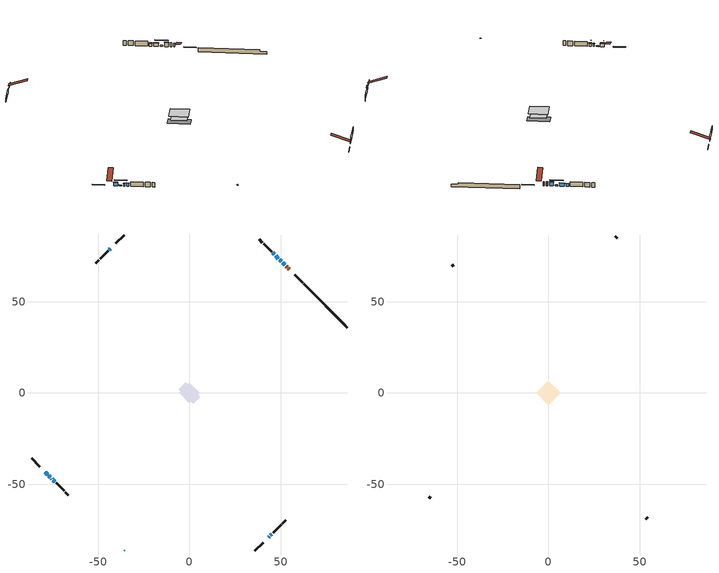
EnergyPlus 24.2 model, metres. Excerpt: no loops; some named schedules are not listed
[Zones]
conditioned space
 floor outside (Floor1 construction): -3.8,0 0,3.8 3.8,0 0,-3.8 z0.84
 floor adiabatic (AdiabaticFloorConstruction): -5.61,0 0,5.61 5.61,0 0,-5.61 z0.84
 floor foundation (Slab1 construction): -5.97,2.05 -2.05,5.97 5.97,-2.05 2.05,-5.97 z-1.39
 wall outside (RimJoist1 construction): 35.88,-86.62 40.36,-82.14 / -86.62,-35.88 -82.14,-40.36 / -35.88,86.62 -40.36,82.14 / 62.08,60.42 57.6,64.89 z0.84:1.14
 wall outside (AdiabaticWallConstruction 1): 54.55,67.94 54.17,68.33 / 53.52,68.98 52.91,69.59 z0.84:2.87
 wall outside (AdiabaticWallConstruction): 52.25,70.24 51.03,71.47 z0.84:2.87; -79.09,-43.41 -77.75,-44.75 z0.84:2.54; 50.38,72.12 49.42,73.08 z0.84:1.4; -77.09,-45.41 -76.3,-46.2 z0.84:1.35; 48.77,73.73 47.15,75.35 / 44.39,-78.11 45.2,-77.3 z0.84:2.36; 46.49,76.01 45.68,76.82 z0.84:2.16; -43.4,79.09 -43.95,78.55 z0.84:1.58; 43.41,-79.09 43.73,-78.77 z0.84:2.37; -75.64,-46.86 -75.26,-47.23 z0.84:2.04; -74.61,-47.89 -73.82,-48.68 z0.84:2.34
 wall outside (Wall1 construction): 45.85,-76.65 50.21,-72.29 / -73.16,-49.34 -68.8,-53.7 / -44.6,77.9 -48.96,73.54 / 45.03,77.47 40.67,81.83 z0.84:3.28
 wall outside (Wall2 construction): 50.87,-71.63 52.66,-69.84 / -68.15,-54.35 -66.35,-56.15 / -49.62,72.88 -51.41,71.09 / 40.01,82.49 38.22,84.28 z0.84:3.28
 wall foundation (FoundationWall1 construction): 62.74,59.76,-1.39 62.74,59.76,0.84 84.23,38.27,0.84 84.23,38.27,-0.07 86.62,35.88,-0.07 86.62,35.88,-1.39
 window (WindowConstruction): 52.25,70.24 51.03,71.47 z0.84:2.87
 window (WindowConstruction 7): -79.09,-43.41 -77.75,-44.75 z0.84:2.54
 window (WindowConstruction 9): 50.37,72.12 49.42,73.08 z0.84:1.4
 window (WindowConstruction 10): -77.09,-45.41 -76.3,-46.2 z0.84:1.35
 window (WindowConstruction 1): 48.76,73.73 47.15,75.35 z0.84:2.36
 window (WindowConstruction 2): 46.49,76.01 45.68,76.82 z0.84:2.16
 window (WindowConstruction 3): -43.41,79.09 -43.94,78.55 z0.84:1.58
 window (WindowConstruction 4): 43.41,-79.09 43.73,-78.77 z0.84:2.36
 window (WindowConstruction 5): 44.39,-78.11 45.19,-77.3 z0.84:2.36
 window (WindowConstruction 8): -75.64,-46.86 -75.26,-47.23 z0.84:2.03
 window (WindowConstruction 6): -74.61,-47.89 -73.82,-48.68 z0.84:2.34
 door (Door): 54.55,67.94 54.17,68.33 z0.84:2.87
 door (Door 1): 53.51,68.98 52.91,69.59 z0.84:2.87
 ceiling adiabatic (AdiabaticFloorConstruction): 0,-5.61 5.61,0 0,5.61 -5.61,0 z0.84
 roof outside (AdiabaticRoofConstruction): -35.38,-86.62,3.28 -35.38,-86.14,3.44 -35.88,-86.14,3.44 -35.88,-86.62,3.28
 skylight (SkylightConstruction): -35.38,-86.62,3.28 -35.38,-86.15,3.44 -35.88,-86.15,3.44 -35.88,-86.62,3.28
attic - vented
 floor to conditioned space (Floor2 construction Reversed): -6.76,0 0,6.76 6.76,0 0,-6.76 z3.28
 wall outside (Wall3 construction): 53.32,-69.18 54.34,-68.16 / -65.69,-56.8 -64.67,-57.83 / -52.07,70.43 -53.09,69.41 / 37.56,84.94 36.54,85.96 z0.84:3.28
 roof outside (Roof1 construction): 42.75,-79.75,3.28 36.16,-73.16,6.38 34.42,-74.9,6.38 41.01,-81.49,3.28; -79.75,-42.75,3.28 -73.16,-36.16,6.38 -74.9,-34.42,6.38 -81.49,-41.01,3.28; -42.75,79.75,3.28 -36.16,73.16,6.38 -34.42,74.9,6.38 -41.01,81.49,3.28; 55.21,67.29,3.28 48.62,60.7,6.38 50.36,58.96,6.38 56.95,65.55,3.28
shading: 50.89,71.61 52.4,70.1 52.69,70.39 51.18,71.9 z3.07; -77.6,-44.89 -79.23,-43.26 -79.53,-43.55 -77.9,-45.18 z2.74; 47.56,74.94 52.24,70.26 52.53,70.55 47.85,75.23 z4.04; -74.43,-48.07 -78.96,-43.54 -79.25,-43.83 -74.72,-48.36 z3.99; 47.01,75.49 48.91,73.59 49.2,73.88 47.3,75.78 z2.57; 45.54,76.96 46.63,75.86 46.92,76.16 45.83,77.25 z2.36; -44.09,78.41 -43.26,79.23 -43.55,79.53 -44.38,78.7 z1.78; 43.87,-78.63 43.26,-79.23 43.55,-79.53 44.16,-78.92 z2.57; 45.34,-77.16 44.24,-78.25 44.53,-78.55 45.63,-77.45 z2.57; -75.12,-47.38 -75.78,-46.71 -76.08,-47 -75.41,-47.67 z2.24; -73.67,-48.82 -74.75,-47.75 -75.04,-48.04 -73.97,-49.11 z2.54
[Building]
Building 1: Terrain=Suburbs
[Site:Location]
Montreal Intl AP_QC: Latitude {deg}=45.47; Longitude {deg}=-73.74; Time Zone {hr}=-5; Elevation {m}=36; Keep Site Location Information=Yes
[Site:GroundTemperature:Shallow]
2.07863, -0.316383, -0.508184, 0.628371, 5.19101, 9.73239, 13.6695, 16.1636, 16.3755, 14.347, 10.5102, 6.10817
[Site:WaterMainsTemperature]
Calculation Method=Schedule; Temperature Schedule=mains temperature schedule
[Material] Roughness=Rough; Thermal Absorptance=0.9
Name | Thickness {m} | Conductivity {W/m-K} | Density {kg/m3} | Specific Heat {J/kg-K} | Solar Absorptance | Visible Absorptance
asphalt or fiberglass shingles | 0.00635 | 0.162714 | 1121.4 | 1465.45 | 0.4 | 0.4
asphalt or fiberglass shingles 1 | 0.00635 | 0.162714 | 1121.4 | 1465.45 | 0.7 | 0.7
ceiling loosefill ins | 0.338667 | 0.0480833 | 16.02 | 1046.75 | 0.7 | 0.7
ceiling stud and cavity | 0.1397 | 0.168802 | 65.682 | 1177.47 | 0.7 | 0.7
concrete 4.0 in. | 0.1016 | 1.803125 | 2242.8 | 837.4 | 0.7 | 0.7
concrete 8.0 in. | 0.2032 | 1.803125 | 2242.8 | 837.4 | 0.7 | 0.7
door material | 0.04445 | 0.0451087 | 512.64 | 1214.23 | 0.7 | 0.7
door material 1 | 0.04445 | 0.188738 | 512.64 | 1214.23 | 0.7 | 0.7
exterior vertical ins | 0.0442254 | 0.029427 | 32.04 | 1214.23 | 0.7 | 0.7
floor covering | 0.0127 | 0.0433444 | 54.468 | 1339.84 | 0.6 | 0.6
floor rigid ins; wall rigid ins | 0.051816 | 0.029427 | 32.04 | 1214.23 | 0.7 | 0.7
floor rigid ins 1; roof rigid ins; wall rigid ins 1 | 0.512978 | 0.029427 | 32.04 | 1214.23 | 0.7 | 0.7
floor stud and cavity | 0.1397 | 0.0894249 | 92.3553 | 1139.71 | 0.7 | 0.7
floor stud and cavity 1 | 0.1397 | 1.75129 | 37.0049 | 1207.88 | 0.7 | 0.7
furniture material conditioned space 1 | 0.1524 | 0.115458 | 640.8 | 1214.23 | 0.6 | 0.6
gypsum board | 0.0127 | 0.160291 | 801 | 837.4 | 0.6 | 0.6
gypsum board 1 | 0.0127 | 0.160291 | 801 | 837.4 | 0.7 | 0.7
osb sheathing 0.5 in. | 0.0127 | 0.115458 | 512.64 | 1214.23 | 0.7 | 0.7
osb sheathing 0.75 in. | 0.01905 | 0.115458 | 512.64 | 1214.23 | 0.7 | 0.7
osb sheathing 2.0 in. | 0.0508 | 0.115458 | 512.64 | 1214.23 | 0.7 | 0.7
rim joist rigid ins | 0.103632 | 0.029427 | 32.04 | 1214.23 | 0.7 | 0.7
rim joist stud and cavity | 0.0508 | 0.0629116 | 125.044 | 1163.47 | 0.6 | 0.6
roof stud and cavity | 0.18415 | 1.78685 | 37.0049 | 1207.88 | 0.6 | 0.6
wall stud and cavity | 0.1397 | 0.227988 | 139.0536 | 1170.24 | 0.7 | 0.7
wall stud and cavity 1 | 0.1397 | 0.276447 | 139.0536 | 1170.24 | 0.7 | 0.7
wall stud and cavity 2 | 0.0889 | 6.1454 | 50.32683 | 1063.81 | 0.6 | 0.6
wall stud and cavity 3 | 0.0889 | 0.380278 | 52.3479 | 1209.89 | 0.7 | 0.7
wall stud and cavity 4 | 0.0889 | 0.391764 | 83.0341 | 1211.67 | 0.7 | 0.7
wood siding | 0.0254 | 0.102417 | 544.68 | 1172.36 | 0.4 | 0.4
wood siding 1 | 0.00254 | 0.102417 | 544.68 | 1172.36 | 0.4 | 0.4
wood siding 2; wood siding 3; wood siding 4 | 0.0254 | 0.102417 | 544.68 | 1172.36 | 0.7 | 0.7
[WindowMaterial:SimpleGlazingSystem]
Name | U-Factor {W/m2-K} | Solar Heat Gain Coefficient
SkylightMaterial | 3.81371 | 0.6538
WindowMaterial | 2.19795 | 0.39
WindowMaterial 1 | 2.11335 | 0.41
WindowMaterial 2 | 2.1355 | 0.4
WindowMaterial 3 | 2.35012 | 0.34
WindowMaterial 4 | 2.42394 | 0.33
WindowMaterial 5 | 2.12017 | 0.4
WindowMaterial 6 | 2.26666 | 0.37
WindowMaterial 7 | 2.21101 | 0.4
WindowMaterial 8 | 2.34331 | 0.35
WindowMaterial 9 | 2.40577 | 0.33
[Construction]
AdiabaticFloorConstruction: floor stud and cavity 1, floor rigid ins 1, osb sheathing 0.75 in., floor covering
AdiabaticRoofConstruction: asphalt or fiberglass shingles 1, roof rigid ins, osb sheathing 0.75 in., roof stud and cavity
AdiabaticWallConstruction: wood siding 3, wall rigid ins 1, wall stud and cavity 3, gypsum board
AdiabaticWallConstruction 1: wood siding 4, wall rigid ins 1, wall stud and cavity 3, gypsum board
Door: door material
Door 1: door material 1
Floor1 construction: floor stud and cavity, floor rigid ins, osb sheathing 0.75 in., floor covering
Floor2 construction Reversed: gypsum board, ceiling stud and cavity, ceiling loosefill ins
FoundationWall1 construction: concrete 8.0 in., gypsum board 1
furniture construction conditioned space 1: furniture material conditioned space 1
PartitionWallConstruction: gypsum board, wall stud and cavity 4, gypsum board
RimJoist1 construction: wood siding 2, rim joist rigid ins, osb sheathing 2.0 in., rim joist stud and cavity
Roof1 construction: asphalt or fiberglass shingles
SkylightConstruction: SkylightMaterial
Slab1 construction: concrete 4.0 in.
Wall1 construction: wood siding, wall rigid ins, osb sheathing 0.5 in., wall stud and cavity, gypsum board
Wall2 construction: wood siding, wall rigid ins, osb sheathing 0.5 in., wall stud and cavity 1, gypsum board
Wall3 construction: wood siding 1, wall stud and cavity 2
WindowConstruction: WindowMaterial
WindowConstruction 1; WindowConstruction 5: WindowMaterial 1
WindowConstruction 10: WindowMaterial 9
WindowConstruction 2: WindowMaterial 2
WindowConstruction 3: WindowMaterial 3
WindowConstruction 4: WindowMaterial 4
WindowConstruction 6: WindowMaterial 5
WindowConstruction 7: WindowMaterial 6
WindowConstruction 8: WindowMaterial 7
WindowConstruction 9: WindowMaterial 8
[Zone] Multiplier=1; Part of Total Floor Area=Yes
Name | Volume {m3}
attic - vented | 46.3189
conditioned space | 376.6
[Space]
Name | Zone | Volume {m3}
attic - vented 1 | attic - vented | 46.3189
conditioned space 1 | conditioned space | 376.6
[ZoneInfiltration:EffectiveLeakageArea]
infil attic - vented 1: Zone or Space=attic - vented 1; Schedule=Always On Discrete; Effective Air Leakage Area {cm2}=3660; Stack Coefficient=0.000385537; Wind Coefficient=1.32664e-05
[ZoneMixing]
whole house fan mix: Zone or Space=attic - vented; Schedule=Always On Continuous; Design Flow Rate Calculation Method=Flow/Zone; Design Flow Rate {m3/s}=0; Source Zone or Space=conditioned space
[SurfaceProperty:ExposedFoundationPerimeter]
Slab1: Exposed Perimeter Calculation Method=TotalExposedPerimeter; Total Exposed Perimeter {m}=33.773
[InternalMass] Zone or ZoneList=conditioned space; Space or SpaceList=conditioned space 1
Name | Construction | Surface Area {m2}
furniture mass conditioned space 1 | furniture construction conditioned space 1 | 61.8801
partition wall mass | PartitionWallConstruction | 154.7
[Lights]
interior lighting: Zone or ZoneList or Space or SpaceList=conditioned space 1; Schedule=interior lighting schedule; Design Level Calculation Method=LightingLevel; Lighting Level {W}=343.2; Return Air Fraction=0; Fraction Radiant=0.6; Fraction Visible=0.2; Fraction Replaceable=1
[People]
occupants: Zone or ZoneList or Space or SpaceList=conditioned space 1; Number of People Schedule=occupants schedule; Number of People Calculation Method=People; Number of People=3; Fraction Radiant=0.314171; Sensible Heat Fraction=0.56303; Activity Level Schedule=occupants activity schedule; Carbon Dioxide Generation Rate {m3/s-W}=0; Enable ASHRAE 55 Comfort Warnings=No; Mean Radiant Temperature Calculation Type=EnclosureAveraged
[ElectricEquipment] Zone or ZoneList or Space or SpaceList=conditioned space 1; Design Level Calculation Method=EquipmentLevel
Name | Schedule | Design Level {W} | Fraction Latent | Fraction Radiant | Fraction Lost
clothes dryer | clothes dryer schedule | 140.772 | 0.015 | 0.081 | 0.85
clothes washer | clothes washer schedule | 32.1985 | 0.03 | 0.162 | 0.7
cooking range | cooking range schedule | 215.147 | 0.08 | 0.432 | 0.2
dishwasher | dishwasher schedule | 66.8632 | 0.3 | 0.18 | 0.4
fridge | fridge schedule | 72.9452 | 0 | 0.6 | 0
mech vent bath fan 0 | mech vent bath fan 0 schedule | 50.2 | 0 | 0 | 1
mech vent house fan | mech vent house fan schedule | 6.33333 | 0 | 0 | 1
mech vent house fan cfis | mech vent house fan cfis schedule | 0 | 0 | 0 | 0
mech vent range fan 0 | mech vent range fan 0 schedule | 57 | 0 | 0 | 1
misc plug loads | misc plug loads schedule | 494.7 | 0.045 | 0.513 | 0.1
whole house fan | Always On Discrete | 0 | 0 | 0 | 1
[OtherEquipment] Zone or ZoneList or Space or SpaceList=conditioned space 1; Design Level Calculation Method=EquipmentLevel
Name | Fuel Type | Schedule | Design Level {W} | Fraction Latent | Fraction Radiant | Fraction Lost
clothes dryer 1 | Electricity | clothes dryer schedule | 0 | 0.015 | 0.081 | 0.85
cooking range 1 | Electricity | cooking range schedule | 0 | 0.08 | 0.432 | 0.2
general water use latent | None | general water use schedule | 62.594 | 1 | 0 | 0
general water use sensible | None | general water use schedule | -61.6891 | 0 | 0.6 | 0
mech vent house fan latent load | None | Always On Discrete | 0 | 1 | 0 | 0
mech vent house fan sensible load | None | Always On Discrete | 0 | 0 | 0 | 0
water heater energy adjustment1 | Electricity | Always On Discrete | 0.01 | 0 | 0 | 1
[ZoneInfiltration:DesignFlowRate] Zone or ZoneList or Space or SpaceList=conditioned space 1; Schedule=Always On Discrete; Design Flow Rate Calculation Method=Flow/Zone; Design Flow Rate {m3/s}=0
infil flow; natural vent flow; whole house fan flow
[Foundation:Kiva]
Foundation Kiva 1: Initial Indoor Air Temperature {C}=18; Wall Height Above Grade {m}=0.839998; Wall Depth Below Slab {m}=0.2032; Custom Block Material Name 1=exterior vertical ins; Custom Block Depth 1 {m}=2.23001; Custom Block X Position 1 {m}=0.2159; Custom Block Z Position 1 {m}=0
[Foundation:Kiva:Settings]
Soil Conductivity {W/m-K}=0.849921; Soil Density {kg/m3}=1842.3; Soil Specific Heat {J/kg-K}=418.7; Ground Solar Absorptivity=0.9; Ground Thermal Absorptivity=0.9; Ground Surface Roughness {m}=0.03; Far-Field Width {m}=40; Deep-Ground Boundary Condition=ZeroFlux; Deep-Ground Depth {m}=40; Minimum Cell Dimension {m}=0.2; Maximum Cell Growth Coefficient=3; Simulation Timestep=Timestep
[Exterior:Lights]
exterior lighting: Schedule=exterior lighting schedule; Design Level {W}=75.6
[Schedule:Constant]
Name | Hourly Value
Always On Continuous; mech vent house fan schedule; mech vent house fan cfis schedule; Always On Discrete | 1
occupants activity schedule | 117.228
fridge schedule | 0
[Schedule:Week:Daily]
interior lighting schedule Week Rule - Jan1-Jan27: interior lighting schedule day, interior lighting schedule day, interior lighting schedule day, interior lighting schedule day, interior lighting schedule day, interior lighting schedule day, interior lighting schedule day, interior lighting schedule default day, interior lighting schedule default day, interior lighting schedule default day, interior lighting schedule default day, interior lighting schedule default day
interior lighting schedule Week Rule - Jan28-Feb3: interior lighting schedule day, interior lighting schedule day, interior lighting schedule day, interior lighting schedule day, interior lighting schedule day 1, interior lighting schedule day 1, interior lighting schedule day 1, interior lighting schedule default day, interior lighting schedule default day, interior lighting schedule default day, interior lighting schedule default day, interior lighting schedule default day
interior lighting schedule Week Rule - Feb4-Feb24: interior lighting schedule day 1, interior lighting schedule day 1, interior lighting schedule day 1, interior lighting schedule day 1, interior lighting schedule day 1, interior lighting schedule day 1, interior lighting schedule day 1, interior lighting schedule default day, interior lighting schedule default day, interior lighting schedule default day, interior lighting schedule default day, interior lighting schedule default day
interior lighting schedule Week Rule - Feb25-Mar3: interior lighting schedule day 1, interior lighting schedule day 1, interior lighting schedule day 1, interior lighting schedule day 1, interior lighting schedule day 2, interior lighting schedule day 2, interior lighting schedule day 2, interior lighting schedule default day, interior lighting schedule default day, interior lighting schedule default day, interior lighting schedule default day, interior lighting schedule default day
interior lighting schedule Week Rule - Mar4-Mar31: interior lighting schedule day 2, interior lighting schedule day 2, interior lighting schedule day 2, interior lighting schedule day 2, interior lighting schedule day 2, interior lighting schedule day 2, interior lighting schedule day 2, interior lighting schedule default day, interior lighting schedule default day, interior lighting schedule default day, interior lighting schedule default day, interior lighting schedule default day
interior lighting schedule Week Rule - Apr1-Apr28: interior lighting schedule day 3, interior lighting schedule day 3, interior lighting schedule day 3, interior lighting schedule day 3, interior lighting schedule day 3, interior lighting schedule day 3, interior lighting schedule day 3, interior lighting schedule default day, interior lighting schedule default day, interior lighting schedule default day, interior lighting schedule default day, interior lighting schedule default day
interior lighting schedule Week Rule - Apr29-May5: interior lighting schedule day 3, interior lighting schedule day 3, interior lighting schedule day 4, interior lighting schedule day 4, interior lighting schedule day 4, interior lighting schedule day 4, interior lighting schedule day 4, interior lighting schedule default day, interior lighting schedule default day, interior lighting schedule default day, interior lighting schedule default day, interior lighting schedule default day
interior lighting schedule Week Rule - May6-May26: interior lighting schedule day 4, interior lighting schedule day 4, interior lighting schedule day 4, interior lighting schedule day 4, interior lighting schedule day 4, interior lighting schedule day 4, interior lighting schedule day 4, interior lighting schedule default day, interior lighting schedule default day, interior lighting schedule default day, interior lighting schedule default day, interior lighting schedule default day
interior lighting schedule Week Rule - May27-Jun2: interior lighting schedule day 4, interior lighting schedule day 4, interior lighting schedule day 4, interior lighting schedule day 4, interior lighting schedule day 4, interior lighting schedule day 5, interior lighting schedule day 5, interior lighting schedule default day, interior lighting schedule default day, interior lighting schedule default day, interior lighting schedule default day, interior lighting schedule default day
interior lighting schedule Week Rule - Jun3-Jun30: interior lighting schedule day 5, interior lighting schedule day 5, interior lighting schedule day 5, interior lighting schedule day 5, interior lighting schedule day 5, interior lighting schedule day 5, interior lighting schedule day 5, interior lighting schedule default day, interior lighting schedule default day, interior lighting schedule default day, interior lighting schedule default day, interior lighting schedule default day
interior lighting schedule Week Rule - Jul1-Jul28: interior lighting schedule day 6, interior lighting schedule day 6, interior lighting schedule day 6, interior lighting schedule day 6, interior lighting schedule day 6, interior lighting schedule day 6, interior lighting schedule day 6, interior lighting schedule default day, interior lighting schedule default day, interior lighting schedule default day, interior lighting schedule default day, interior lighting schedule default day
interior lighting schedule Week Rule - Jul29-Aug4: interior lighting schedule day 6, interior lighting schedule day 6, interior lighting schedule day 6, interior lighting schedule day 7, interior lighting schedule day 7, interior lighting schedule day 7, interior lighting schedule day 7, interior lighting schedule default day, interior lighting schedule default day, interior lighting schedule default day, interior lighting schedule default day, interior lighting schedule default day
interior lighting schedule Week Rule - Aug5-Aug25: interior lighting schedule day 7, interior lighting schedule day 7, interior lighting schedule day 7, interior lighting schedule day 7, interior lighting schedule day 7, interior lighting schedule day 7, interior lighting schedule day 7, interior lighting schedule default day, interior lighting schedule default day, interior lighting schedule default day, interior lighting schedule default day, interior lighting schedule default day
interior lighting schedule Week Rule - Aug26-Sep1: interior lighting schedule day 7, interior lighting schedule day 7, interior lighting schedule day 7, interior lighting schedule day 7, interior lighting schedule day 7, interior lighting schedule day 7, interior lighting schedule day 8, interior lighting schedule default day, interior lighting schedule default day, interior lighting schedule default day, interior lighting schedule default day, interior lighting schedule default day
interior lighting schedule Week Rule - Sep2-Sep29: interior lighting schedule day 8, interior lighting schedule day 8, interior lighting schedule day 8, interior lighting schedule day 8, interior lighting schedule day 8, interior lighting schedule day 8, interior lighting schedule day 8, interior lighting schedule default day, interior lighting schedule default day, interior lighting schedule default day, interior lighting schedule default day, interior lighting schedule default day
interior lighting schedule Week Rule - Sep30-Oct6: interior lighting schedule day 8, interior lighting schedule day 9, interior lighting schedule day 9, interior lighting schedule day 9, interior lighting schedule day 9, interior lighting schedule day 9, interior lighting schedule day 9, interior lighting schedule default day, interior lighting schedule default day, interior lighting schedule default day, interior lighting schedule default day, interior lighting schedule default day
interior lighting schedule Week Rule - Oct7-Oct27: interior lighting schedule day 9, interior lighting schedule day 9, interior lighting schedule day 9, interior lighting schedule day 9, interior lighting schedule day 9, interior lighting schedule day 9, interior lighting schedule day 9, interior lighting schedule default day, interior lighting schedule default day, interior lighting schedule default day, interior lighting schedule default day, interior lighting schedule default day
interior lighting schedule Week Rule - Oct28-Nov3: interior lighting schedule day 9, interior lighting schedule day 9, interior lighting schedule day 9, interior lighting schedule day 9, interior lighting schedule day 10, interior lighting schedule day 10, interior lighting schedule day 10, interior lighting schedule default day, interior lighting schedule default day, interior lighting schedule default day, interior lighting schedule default day, interior lighting schedule default day
interior lighting schedule Week Rule - Nov4-Nov24: interior lighting schedule day 10, interior lighting schedule day 10, interior lighting schedule day 10, interior lighting schedule day 10, interior lighting schedule day 10, interior lighting schedule day 10, interior lighting schedule day 10, interior lighting schedule default day, interior lighting schedule default day, interior lighting schedule default day, interior lighting schedule default day, interior lighting schedule default day
interior lighting schedule Week Rule - Nov25-Dec1: interior lighting schedule day 10, interior lighting schedule day 10, interior lighting schedule day 10, interior lighting schedule day 10, interior lighting schedule day 10, interior lighting schedule day 10, interior lighting schedule day 11, interior lighting schedule default day, interior lighting schedule default day, interior lighting schedule default day, interior lighting schedule default day, interior lighting schedule default day
interior lighting schedule Week Rule - Dec2-Dec31: interior lighting schedule day 11, interior lighting schedule day 11, interior lighting schedule day 11, interior lighting schedule day 11, interior lighting schedule day 11, interior lighting schedule day 11, interior lighting schedule day 11, interior lighting schedule default day, interior lighting schedule default day, interior lighting schedule default day, interior lighting schedule default day, interior lighting schedule default day
occupants schedule Week Rule - Jan1-Dec31: occupants schedule day, occupants schedule day, occupants schedule day, occupants schedule day, occupants schedule day, occupants schedule day, occupants schedule day, occupants schedule default day, occupants schedule default day, occupants schedule default day, occupants schedule default day, occupants schedule default day
clothes dryer schedule Week Rule - Jan1-Dec31: clothes dryer schedule day, clothes dryer schedule day, clothes dryer schedule day, clothes dryer schedule day, clothes dryer schedule day, clothes dryer schedule day, clothes dryer schedule day, clothes dryer schedule default day, clothes dryer schedule default day, clothes dryer schedule default day, clothes dryer schedule default day, clothes dryer schedule default day
clothes washer schedule Week Rule - Jan1-Dec31: clothes washer schedule day, clothes washer schedule day, clothes washer schedule day, clothes washer schedule day, clothes washer schedule day, clothes washer schedule day, clothes washer schedule day, clothes washer schedule default day, clothes washer schedule default day, clothes washer schedule default day, clothes washer schedule default day, clothes washer schedule default day
cooking range schedule Week Rule - Jan1-Dec31: cooking range schedule day, cooking range schedule day, cooking range schedule day, cooking range schedule day, cooking range schedule day, cooking range schedule day, cooking range schedule day, cooking range schedule default day, cooking range schedule default day, cooking range schedule default day, cooking range schedule default day, cooking range schedule default day
dishwasher schedule Week Rule - Jan1-Dec31: dishwasher schedule day, dishwasher schedule day, dishwasher schedule day, dishwasher schedule day, dishwasher schedule day, dishwasher schedule day, dishwasher schedule day, dishwasher schedule default day, dishwasher schedule default day, dishwasher schedule default day, dishwasher schedule default day, dishwasher schedule default day
mech vent bath fan 0 schedule Week Rule - Jan1-Dec31: mech vent bath fan 0 schedule day, mech vent bath fan 0 schedule day, mech vent bath fan 0 schedule day, mech vent bath fan 0 schedule day, mech vent bath fan 0 schedule day, mech vent bath fan 0 schedule day, mech vent bath fan 0 schedule day, mech vent bath fan 0 schedule default day, mech vent bath fan 0 schedule default day, mech vent bath fan 0 schedule default day, mech vent bath fan 0 schedule default day, mech vent bath fan 0 schedule default day
mech vent range fan 0 schedule Week Rule - Jan1-Dec31: mech vent range fan 0 schedule day, mech vent range fan 0 schedule day, mech vent range fan 0 schedule day, mech vent range fan 0 schedule day, mech vent range fan 0 schedule day, mech vent range fan 0 schedule day, mech vent range fan 0 schedule day, mech vent range fan 0 schedule default day, mech vent range fan 0 schedule default day, mech vent range fan 0 schedule default day, mech vent range fan 0 schedule default day, mech vent range fan 0 schedule default day
misc plug loads schedule Week Rule - Jan1-Dec31: misc plug loads schedule day, misc plug loads schedule day, misc plug loads schedule day, misc plug loads schedule day, misc plug loads schedule day, misc plug loads schedule day, misc plug loads schedule day, misc plug loads schedule default day, misc plug loads schedule default day, misc plug loads schedule default day, misc plug loads schedule default day, misc plug loads schedule default day
general water use schedule Week Rule - Jan1-Dec31: general water use schedule day, general water use schedule day, general water use schedule day, general water use schedule day, general water use schedule day, general water use schedule day, general water use schedule day, general water use schedule default day, general water use schedule default day, general water use schedule default day, general water use schedule default day, general water use schedule default day
exterior lighting schedule Week Rule - Jan1-Jan27: exterior lighting schedule day, exterior lighting schedule day, exterior lighting schedule day, exterior lighting schedule day, exterior lighting schedule day, exterior lighting schedule day, exterior lighting schedule day, exterior lighting schedule default day, exterior lighting schedule default day, exterior lighting schedule default day, exterior lighting schedule default day, exterior lighting schedule default day
exterior lighting schedule Week Rule - Jan28-Feb3: exterior lighting schedule day, exterior lighting schedule day, exterior lighting schedule day, exterior lighting schedule day, exterior lighting schedule day 1, exterior lighting schedule day 1, exterior lighting schedule day 1, exterior lighting schedule default day, exterior lighting schedule default day, exterior lighting schedule default day, exterior lighting schedule default day, exterior lighting schedule default day
exterior lighting schedule Week Rule - Feb4-Feb24: exterior lighting schedule day 1, exterior lighting schedule day 1, exterior lighting schedule day 1, exterior lighting schedule day 1, exterior lighting schedule day 1, exterior lighting schedule day 1, exterior lighting schedule day 1, exterior lighting schedule default day, exterior lighting schedule default day, exterior lighting schedule default day, exterior lighting schedule default day, exterior lighting schedule default day
exterior lighting schedule Week Rule - Feb25-Mar3: exterior lighting schedule day 1, exterior lighting schedule day 1, exterior lighting schedule day 1, exterior lighting schedule day 1, exterior lighting schedule day 2, exterior lighting schedule day 2, exterior lighting schedule day 2, exterior lighting schedule default day, exterior lighting schedule default day, exterior lighting schedule default day, exterior lighting schedule default day, exterior lighting schedule default day
exterior lighting schedule Week Rule - Mar4-Mar31: exterior lighting schedule day 2, exterior lighting schedule day 2, exterior lighting schedule day 2, exterior lighting schedule day 2, exterior lighting schedule day 2, exterior lighting schedule day 2, exterior lighting schedule day 2, exterior lighting schedule default day, exterior lighting schedule default day, exterior lighting schedule default day, exterior lighting schedule default day, exterior lighting schedule default day
exterior lighting schedule Week Rule - Apr1-Apr28: exterior lighting schedule day 3, exterior lighting schedule day 3, exterior lighting schedule day 3, exterior lighting schedule day 3, exterior lighting schedule day 3, exterior lighting schedule day 3, exterior lighting schedule day 3, exterior lighting schedule default day, exterior lighting schedule default day, exterior lighting schedule default day, exterior lighting schedule default day, exterior lighting schedule default day
exterior lighting schedule Week Rule - Apr29-May5: exterior lighting schedule day 3, exterior lighting schedule day 3, exterior lighting schedule day 4, exterior lighting schedule day 4, exterior lighting schedule day 4, exterior lighting schedule day 4, exterior lighting schedule day 4, exterior lighting schedule default day, exterior lighting schedule default day, exterior lighting schedule default day, exterior lighting schedule default day, exterior lighting schedule default day
exterior lighting schedule Week Rule - May6-May26: exterior lighting schedule day 4, exterior lighting schedule day 4, exterior lighting schedule day 4, exterior lighting schedule day 4, exterior lighting schedule day 4, exterior lighting schedule day 4, exterior lighting schedule day 4, exterior lighting schedule default day, exterior lighting schedule default day, exterior lighting schedule default day, exterior lighting schedule default day, exterior lighting schedule default day
exterior lighting schedule Week Rule - May27-Jun2: exterior lighting schedule day 4, exterior lighting schedule day 4, exterior lighting schedule day 4, exterior lighting schedule day 4, exterior lighting schedule day 4, exterior lighting schedule day 5, exterior lighting schedule day 5, exterior lighting schedule default day, exterior lighting schedule default day, exterior lighting schedule default day, exterior lighting schedule default day, exterior lighting schedule default day
exterior lighting schedule Week Rule - Jun3-Jun30: exterior lighting schedule day 5, exterior lighting schedule day 5, exterior lighting schedule day 5, exterior lighting schedule day 5, exterior lighting schedule day 5, exterior lighting schedule day 5, exterior lighting schedule day 5, exterior lighting schedule default day, exterior lighting schedule default day, exterior lighting schedule default day, exterior lighting schedule default day, exterior lighting schedule default day
exterior lighting schedule Week Rule - Jul1-Jul28: exterior lighting schedule day 6, exterior lighting schedule day 6, exterior lighting schedule day 6, exterior lighting schedule day 6, exterior lighting schedule day 6, exterior lighting schedule day 6, exterior lighting schedule day 6, exterior lighting schedule default day, exterior lighting schedule default day, exterior lighting schedule default day, exterior lighting schedule default day, exterior lighting schedule default day
exterior lighting schedule Week Rule - Jul29-Aug4: exterior lighting schedule day 6, exterior lighting schedule day 6, exterior lighting schedule day 6, exterior lighting schedule day 7, exterior lighting schedule day 7, exterior lighting schedule day 7, exterior lighting schedule day 7, exterior lighting schedule default day, exterior lighting schedule default day, exterior lighting schedule default day, exterior lighting schedule default day, exterior lighting schedule default day
exterior lighting schedule Week Rule - Aug5-Aug25: exterior lighting schedule day 7, exterior lighting schedule day 7, exterior lighting schedule day 7, exterior lighting schedule day 7, exterior lighting schedule day 7, exterior lighting schedule day 7, exterior lighting schedule day 7, exterior lighting schedule default day, exterior lighting schedule default day, exterior lighting schedule default day, exterior lighting schedule default day, exterior lighting schedule default day
exterior lighting schedule Week Rule - Aug26-Sep1: exterior lighting schedule day 7, exterior lighting schedule day 7, exterior lighting schedule day 7, exterior lighting schedule day 7, exterior lighting schedule day 7, exterior lighting schedule day 7, exterior lighting schedule day 8, exterior lighting schedule default day, exterior lighting schedule default day, exterior lighting schedule default day, exterior lighting schedule default day, exterior lighting schedule default day
exterior lighting schedule Week Rule - Sep2-Sep29: exterior lighting schedule day 8, exterior lighting schedule day 8, exterior lighting schedule day 8, exterior lighting schedule day 8, exterior lighting schedule day 8, exterior lighting schedule day 8, exterior lighting schedule day 8, exterior lighting schedule default day, exterior lighting schedule default day, exterior lighting schedule default day, exterior lighting schedule default day, exterior lighting schedule default day
[Schedule:Year]
interior lighting schedule: interior lighting schedule Week Rule - Jan1-Jan27, 1, 1, 1, 27, interior lighting schedule Week Rule - Jan28-Feb3, 1, 28, 2, 3, interior lighting schedule Week Rule - Feb4-Feb24, 2, 4, 2, 24, interior lighting schedule Week Rule - Feb25-Mar3, 2, 25, 3, 3, interior lighting schedule Week Rule - Mar4-Mar31, 3, 4, 3, 31, interior lighting schedule Week Rule - Apr1-Apr28, 4, 1, 4, 28, interior lighting schedule Week Rule - Apr29-May5, 4, 29, 5, 5, interior lighting schedule Week Rule - May6-May26, 5, 6, 5, 26, interior lighting schedule Week Rule - May27-Jun2, 5, 27, 6, 2, interior lighting schedule Week Rule - Jun3-Jun30, 6, 3, 6, 30, interior lighting schedule Week Rule - Jul1-Jul28, 7, 1, 7, 28, interior lighting schedule Week Rule - Jul29-Aug4, 7, 29, 8, 4, interior lighting schedule Week Rule - Aug5-Aug25, 8, 5, 8, 25, interior lighting schedule Week Rule - Aug26-Sep1, 8, 26, 9, 1, interior lighting schedule Week Rule - Sep2-Sep29, 9, 2, 9, 29, interior lighting schedule Week Rule - Sep30-Oct6, 9, 30, 10, 6, interior lighting schedule Week Rule - Oct7-Oct27, 10, 7, 10, 27, interior lighting schedule Week Rule - Oct28-Nov3, 10, 28, 11, 3, interior lighting schedule Week Rule - Nov4-Nov24, 11, 4, 11, 24, interior lighting schedule Week Rule - Nov25-Dec1, 11, 25, 12, 1, interior lighting schedule Week Rule - Dec2-Dec31, 12, 2, 12, 31
occupants schedule: occupants schedule Week Rule - Jan1-Dec31, 1, 1, 12, 31
clothes dryer schedule: clothes dryer schedule Week Rule - Jan1-Dec31, 1, 1, 12, 31
clothes washer schedule: clothes washer schedule Week Rule - Jan1-Dec31, 1, 1, 12, 31
cooking range schedule: cooking range schedule Week Rule - Jan1-Dec31, 1, 1, 12, 31
dishwasher schedule: dishwasher schedule Week Rule - Jan1-Dec31, 1, 1, 12, 31
mech vent bath fan 0 schedule: mech vent bath fan 0 schedule Week Rule - Jan1-Dec31, 1, 1, 12, 31
mech vent range fan 0 schedule: mech vent range fan 0 schedule Week Rule - Jan1-Dec31, 1, 1, 12, 31
misc plug loads schedule: misc plug loads schedule Week Rule - Jan1-Dec31, 1, 1, 12, 31
general water use schedule: general water use schedule Week Rule - Jan1-Dec31, 1, 1, 12, 31
exterior lighting schedule: exterior lighting schedule Week Rule - Jan1-Jan27, 1, 1, 1, 27, exterior lighting schedule Week Rule - Jan28-Feb3, 1, 28, 2, 3, exterior lighting schedule Week Rule - Feb4-Feb24, 2, 4, 2, 24, exterior lighting schedule Week Rule - Feb25-Mar3, 2, 25, 3, 3, exterior lighting schedule Week Rule - Mar4-Mar31, 3, 4, 3, 31, exterior lighting schedule Week Rule - Apr1-Apr28, 4, 1, 4, 28, exterior lighting schedule Week Rule - Apr29-May5, 4, 29, 5, 5, exterior lighting schedule Week Rule - May6-May26, 5, 6, 5, 26, exterior lighting schedule Week Rule - May27-Jun2, 5, 27, 6, 2, exterior lighting schedule Week Rule - Jun3-Jun30, 6, 3, 6, 30, exterior lighting schedule Week Rule - Jul1-Jul28, 7, 1, 7, 28, exterior lighting schedule Week Rule - Jul29-Aug4, 7, 29, 8, 4, exterior lighting schedule Week Rule - Aug5-Aug25, 8, 5, 8, 25, exterior lighting schedule Week Rule - Aug26-Sep1, 8, 26, 9, 1, exterior lighting schedule Week Rule - Sep2-Sep29, 9, 2, 9, 29, exterior lighting schedule Week Rule - Sep30-Oct6, 9, 30, 10, 6, exterior lighting schedule Week Rule - Oct7-Oct27, 10, 7, 10, 27, exterior lighting schedule Week Rule - Oct28-Nov3, 10, 28, 11, 3, exterior lighting schedule Week Rule - Nov4-Nov24, 11, 4, 11, 24, exterior lighting schedule Week Rule - Nov25-Dec1, 11, 25, 12, 1, exterior lighting schedule Week Rule - Dec2-Dec31, 12, 2, 12, 31
[Schedule:Compact]
mains temperature schedule: Through: 01/01, For: AllDays, Until: 24:00, 6.56833, Through: 01/02, For: AllDays, Until: 24:00, 6.48722, Through: 01/03, For: AllDays, Until: 24:00, 6.40722, Through: 01/04, For: AllDays, Until: 24:00, 6.32889, Through: 01/05, For: AllDays, Until: 24:00, 6.25167, Through: 01/06, For: AllDays, Until: 24:00, 6.17611, Through: 01/07, For: AllDays, Until: 24:00, 6.10222, Through: 01/08, For: AllDays, Until: 24:00, 6.02944, Through: 01/09, For: AllDays, Until: 24:00, 5.95833, Through: 01/10, For: AllDays, Until: 24:00, 5.88889, Through: 01/11, For: AllDays, Until: 24:00, 5.82056, Through: 01/12, For: AllDays, Until: 24:00, 5.75444, Through: 01/13, For: AllDays, Until: 24:00, 5.68944, Through: 01/14, For: AllDays, Until: 24:00, 5.62611, Through: 01/15, For: AllDays, Until: 24:00, 5.56444, Through: 01/16, For: AllDays, Until: 24:00, 5.50444, Through: 01/17, For: AllDays, Until: 24:00, 5.44611, Through: 01/18, For: AllDays, Until: 24:00, 5.38944, Through: 01/19, For: AllDays, Until: 24:00, 5.33389, Through: 01/20, For: AllDays, Until: 24:00, 5.28111, Through: 01/21, For: AllDays, Until: 24:00, 5.22944, Through: 01/22, For: AllDays, Until: 24:00, 5.17944, Through: 01/23, For: AllDays, Until: 24:00, 5.13111, Through: 01/24, For: AllDays, Until: 24:00, 5.085, Through: 01/25, For: AllDays, Until: 24:00, 5.04056, Through: 01/26, For: AllDays, Until: 24:00, 4.99778, Through: 01/27, For: AllDays, Until: 24:00, 4.95667, Through: 01/28, For: AllDays, Until: 24:00, 4.91778, Through: 01/29, For: AllDays, Until: 24:00, 4.88056, Through: 01/30, For: AllDays, Until: 24:00, 4.845, Through: 01/31, For: AllDays, Until: 24:00, 4.81167, Through: 02/01, For: AllDays, Until: 24:00, 4.77944, Through: 02/02, For: AllDays, Until: 24:00, 4.75, Through: 02/03, For: AllDays, Until: 24:00, 4.72167, Through: 02/04, For: AllDays, Until: 24:00, 4.69611, Through: 02/05, For: AllDays, Until: 24:00, 4.67167, Through: 02/06, For: AllDays, Until: 24:00, 4.64944, Through: 02/07, For: AllDays, Until: 24:00, 4.62889, Through: 02/08, For: AllDays, Until: 24:00, 4.61056, Through: 02/09, For: AllDays, Until: 24:00, 4.59389, Through: 02/10, For: AllDays, Until: 24:00, 4.57944, Through: 02/11, For: AllDays, Until: 24:00, 4.56667, Through: 02/12, For: AllDays, Until: 24:00, 4.55611, Through: 02/13, For: AllDays, Until: 24:00, 4.54722, Through: 02/14, For: AllDays, Until: 24:00, 4.54056, Through: 02/15, For: AllDays, Until: 24:00, 4.53556, Through: 02/16, For: AllDays, Until: 24:00, 4.53278, Through: 02/17, For: AllDays, Until: 24:00, 4.53167, Through: 02/18, For: AllDays, Until: 24:00, 4.53278, Through: 02/19, For: AllDays, Until: 24:00, 4.53556, Through: 02/20, For: AllDays, Until: 24:00, 4.54056, Through: 02/21, For: AllDays, Until: 24:00, 4.54722, Through: 02/22, For: AllDays, Until: 24:00, 4.55611, Through: 02/23, For: AllDays, Until: 24:00, 4.56667, Through: 02/24, For: AllDays, Until: 24:00, 4.57944, Through: 02/25, For: AllDays, Until: 24:00, 4.59389, Through: 02/26, For: AllDays, Until: 24:00, 4.61056, Through: 02/27, For: AllDays, Until: 24:00, 4.62889, Through: 02/28, For: AllDays, Until: 24:00, 4.64889, Through: 03/01, For: AllDays, Until: 24:00, 4.67111, Through: 03/02, For: AllDays, Until: 24:00, 4.69556, Through: 03/03, For: AllDays, Until: 24:00, 4.72167, Through: 03/04, For: AllDays, Until: 24:00, 4.74944, Through: 03/05, For: AllDays, Until: 24:00, 4.77944, Through: 03/06, For: AllDays, Until: 24:00, 4.81111, Through: 03/07, For: AllDays, Until: 24:00, 4.84444, Through: 03/08, For: AllDays, Until: 24:00, 4.88, Through: 03/09, For: AllDays, Until: 24:00, 4.91722, Through: 03/10, For: AllDays, Until: 24:00, 4.95611, Through: 03/11, For: AllDays, Until: 24:00, 4.99722, Through: 03/12, For: AllDays, Until: 24:00, 5.04, Through: 03/13, For: AllDays, Until: 24:00, 5.08444, Through: 03/14, For: AllDays, Until: 24:00, 5.13056, Through: 03/15, For: AllDays, Until: 24:00, 5.17889, Through: 03/16, For: AllDays, Until: 24:00, 5.22833, Through: 03/17, For: AllDays, Until: 24:00, 5.28, Through: 03/18, For: AllDays, Until: 24:00, 5.33333, Through: 03/19, For: AllDays, Until: 24:00, 5.38833, Through: 03/20, For: AllDays, Until: 24:00, 5.445, Through: 03/21, For: AllDays, Until: 24:00, 5.50333, Through: 03/22, For: AllDays, Until: 24:00, 5.56333, Through: 03/23, For: AllDays, Until: 24:00, 5.625, Through: 03/24, For: AllDays, Until: 24:00, 5.68833, Through: 03/25, For: AllDays, Until: 24:00, 5.75333, Through: 03/26, For: AllDays, Until: 24:00, 5.81944, Through: 03/27, For: AllDays, Until: 24:00, 5.88778, Through: 03/28, For: AllDays, Until: 24:00, 5.95722, Through: 03/29, For: AllDays, Until: 24:00, 6.02833, Through: 03/30, For: AllDays, Until: 24:00, 6.10111, Through: 03/31, For: AllDays, Until: 24:00, 6.175, Through: 04/01, For: AllDays, Until: 24:00, 6.25056, Through: 04/02, For: AllDays, Until: 24:00, 6.32778, Through: 04/03, For: AllDays, Until: 24:00, 6.40611, Through: 04/04, For: AllDays, Until: 24:00, 6.48556, Through: 04/05, For: AllDays, Until: 24:00, 6.56722, Through: 04/06, For: AllDays, Until: 24:00, 6.64944, Through: 04/07, For: AllDays, Until: 24:00, 6.73333, Through: 04/08, For: AllDays, Until: 24:00, 6.81833, Through: 04/09, For: AllDays, Until: 24:00, 6.905, Through: 04/10, For: AllDays, Until: 24:00, 6.99278, Through: 04/11, For: AllDays, Until: 24:00, 7.08111, Through: 04/12, For: AllDays, Until: 24:00, 7.17167, Through: 04/13, For: AllDays, Until: 24:00, 7.26278, Through: 04/14, For: AllDays, Until: 24:00, 7.355, Through: 04/15, For: AllDays, Until: 24:00, 7.44833, Through: 04/16, For: AllDays, Until: 24:00, 7.54278, Through: 04/17, For: AllDays, Until: 24:00, 7.63889, Through: 04/18, For: AllDays, Until: 24:00, 7.735, Through: 04/19, For: AllDays, Until: 24:00, 7.83278, Through: 04/20, For: AllDays, Until: 24:00, 7.93167, Through: 04/21, For: AllDays, Until: 24:00, 8.03111, Through: 04/22, For: AllDays, Until: 24:00, 8.13167, Through: 04/23, For: AllDays, Until: 24:00, 8.23278, Through: 04/24, For: AllDays, Until: 24:00, 8.335, Through: 04/25, For: AllDays, Until: 24:00, 8.43778, Through: 04/26, For: AllDays, Until: 24:00, 8.54167, Through: 04/27, For: AllDays, Until: 24:00, 8.64611, Through: 04/28, For: AllDays, Until: 24:00, 8.75167, Through: 04/29, For: AllDays, Until: 24:00, 8.85778, Through: 04/30, For: AllDays, Until: 24:00, 8.96444, Through: 05/01, For: AllDays, Until: 24:00, 9.07167, Through: 05/02, For: AllDays, Until: 24:00, 9.17944, Through: 05/03, For: AllDays, Until: 24:00, 9.28778, Through: 05/04, For: AllDays, Until: 24:00, 9.39667, Through: 05/05, For: AllDays, Until: 24:00, 9.50667, Through: 05/06, For: AllDays, Until: 24:00, 9.61667, Through: 05/07, For: AllDays, Until: 24:00, 9.72667, Through: 05/08, For: AllDays, Until: 24:00, 9.83778, Through: 05/09, For: AllDays, Until: 24:00, 9.94889, Through: 05/10, For: AllDays, Until: 24:00, 10.0606, Through: 05/11, For: AllDays, Until: 24:00, 10.1722, Through: 05/12, For: AllDays, Until: 24:00, 10.2844, Through: 05/13, For: AllDays, Until: 24:00, 10.3967, Through: 05/14, For: AllDays, Until: 24:00, 10.5094, Through: 05/15, For: AllDays, Until: 24:00, 10.6222, Through: 05/16, For: AllDays, Until: 24:00, 10.735, Through: 05/17, For: AllDays, Until: 24:00, 10.8478, Through: 05/18, For: AllDays, Until: 24:00, 10.9611, Through: 05/19, For: AllDays, Until: 24:00, 11.0744, Through: 05/20, For: AllDays, Until: 24:00, 11.1872, Through: 05/21, For: AllDays, Until: 24:00, 11.3006, Through: 05/22, For: AllDays, Until: 24:00, 11.4133, Through: 05/23, For: AllDays, Until: 24:00, 11.5267, Through: 05/24, For: AllDays, Until: 24:00, 11.6394, Through: 05/25, For: AllDays, Until: 24:00, 11.7522, Through: 05/26, For: AllDays, Until: 24:00, 11.8644, Through: 05/27, For: AllDays, Until: 24:00, 11.9767, Through: 05/28, For: AllDays, Until: 24:00, 12.0889, Through: 05/29, For: AllDays, Until: 24:00, 12.2006, Through: 05/30, For: AllDays, Until: 24:00, 12.3122, Through: 05/31, For: AllDays, Until: 24:00, 12.4228, Through: 06/01, For: AllDays, Until: 24:00, 12.5339, Through: 06/02, For: AllDays, Until: 24:00, 12.6439, Through: 06/03, For: AllDays, Until: 24:00, 12.7539, Through: 06/04, For: AllDays, Until: 24:00, 12.8628, Through: 06/05, For: AllDays, Until: 24:00, 12.9717, Through: 06/06, For: AllDays, Until: 24:00, 13.08, Through: 06/07, For: AllDays, Until: 24:00, 13.1878, Through: 06/08, For: AllDays, Until: 24:00, 13.2944, Through: 06/09, For: AllDays, Until: 24:00, 13.4011, Through: 06/10, For: AllDays, Until: 24:00, 13.5067, Through: 06/11, For: AllDays, Until: 24:00, 13.6117, Through: 06/12, For: AllDays, Until: 24:00, 13.7156, Through: 06/13, For: AllDays, Until: 24:00, 13.8194, Through: 06/14, For: AllDays, Until: 24:00, 13.9222, Through: 06/15, For: AllDays, Until: 24:00, 14.0239, Through: 06/16, For: AllDays, Until: 24:00, 14.125, Through: 06/17, For: AllDays, Until: 24:00, 14.225, Through: 06/18, For: AllDays, Until: 24:00, 14.3239, Through: 06/19, For: AllDays, Until: 24:00, 14.4222, Through: 06/20, For: AllDays, Until: 24:00, 14.5194, Through: 06/21, For: AllDays, Until: 24:00, 14.6156, Through: 06/22, For: AllDays, Until: 24:00, 14.7106, Through: 06/23, For: AllDays, Until: 24:00, 14.805, Through: 06/24, For: AllDays, Until: 24:00, 14.8978, Through: 06/25, For: AllDays, Until: 24:00, 14.9894, Through: 06/26, For: AllDays, Until: 24:00, 15.0806, Through: 06/27, For: AllDays, Until: 24:00, 15.17, Through: 06/28, For: AllDays, Until: 24:00, 15.2583, Through: 06/29, For: AllDays, Until: 24:00, 15.3456, Through: 06/30, For: AllDays, Until: 24:00, 15.4311, Through: 07/01, For: AllDays, Until: 24:00, 15.5161, Through: 07/02, For: AllDays, Until: 24:00, 15.5989, Through: 07/03, For: AllDays, Until: 24:00, 15.6811, Through: 07/04, For: AllDays, Until: 24:00, 15.7617, Through: 07/05, For: AllDays, Until: 24:00, 15.8411, Through: 07/06, For: AllDays, Until: 24:00, 15.9189, Through: 07/07, For: AllDays, Until: 24:00, 15.995, Through: 07/08, For: AllDays, Until: 24:00, 16.07, Through: 07/09, For: AllDays, Until: 24:00, 16.1433, Through: 07/10, For: AllDays, Until: 24:00, 16.2156, Through: 07/11, For: AllDays, Until: 24:00, 16.2861, Through: 07/12, For: AllDays, Until: 24:00, 16.355, Through: 07/13, For: AllDays, Until: 24:00, 16.4222, Through: 07/14, For: AllDays, Until: 24:00, 16.4878, Through: 07/15, For: AllDays, Until: 24:00, 16.5522, Through: 07/16, For: AllDays, Until: 24:00, 16.615, Through: 07/17, For: AllDays, Until: 24:00, 16.6756, Through: 07/18, For: AllDays, Until: 24:00, 16.735, Through: 07/19, For: AllDays, Until: 24:00, 16.7928, Through: 07/20, For: AllDays, Until: 24:00, 16.8489, Through: 07/21, For: AllDays, Until: 24:00, 16.9028, Through: 07/22, For: AllDays, Until: 24:00, 16.9556, Through: 07/23, For: AllDays, Until: 24:00, 17.0061, Through: 07/24, For: AllDays, Until: 24:00, 17.0556, Through: 07/25, For: AllDays, Until: 24:00, 17.1028, Through: 07/26, For: AllDays, Until: 24:00, 17.1483, Through: 07/27, For: AllDays, Until: 24:00, 17.1917, Through: 07/28, For: AllDays, Until: 24:00, 17.2339, Through: 07/29, For: AllDays, Until: 24:00, 17.2739, Through: 07/30, For: AllDays, Until: 24:00, 17.3122, Through: 07/31, For: AllDays, Until: 24:00, 17.3489, Through: 08/01, For: AllDays, Until: 24:00, 17.3833, Through: 08/02, For: AllDays, Until: 24:00, 17.4161, Through: 08/03, For: AllDays, Until: 24:00, 17.4467, Through: 08/04, For: AllDays, Until: 24:00, 17.4761, Through: 08/05, For: AllDays, Until: 24:00, 17.5028, Through: 08/06, For: AllDays, Until: 24:00, 17.5283, Through: 08/07, For: AllDays, Until: 24:00, 17.5517, Through: 08/08, For: AllDays, Until: 24:00, 17.5728, Through: 08/09, For: AllDays, Until: 24:00, 17.5922, Through: 08/10, For: AllDays, Until: 24:00, 17.61, Through: 08/11, For: AllDays, Until: 24:00, 17.6256, Through: 08/12, For: AllDays, Until: 24:00, 17.6394, Through: 08/13, For: AllDays, Until: 24:00, 17.6511, Through: 08/14, For: AllDays, Until: 24:00, 17.6611, Through: 08/15, For: AllDays, Until: 24:00, 17.6689, Through: 08/16, For: AllDays, Until: 24:00, 17.675, Through: 08/17, For: AllDays, Until: 24:00, 17.6789, Through: 08/18, For: AllDays, Until: 24:00, 17.6811, Through: 08/19, For: AllDays, Until: 24:00, 17.6811, Through: 08/20, For: AllDays, Until: 24:00, 17.6794, Through: 08/21, For: AllDays, Until: 24:00, 17.6756, Through: 08/22, For: AllDays, Until: 24:00, 17.67, Through: 08/23, For: AllDays, Until: 24:00, 17.6622, Through: 08/24, For: AllDays, Until: 24:00, 17.6528, Through: 08/25, For: AllDays, Until: 24:00, 17.6411, Through: 08/26, For: AllDays, Until: 24:00, 17.6278, Through: 08/27, For: AllDays, Until: 24:00, 17.6122, Through: 08/28, For: AllDays, Until: 24:00, 17.595, Through: 08/29, For: AllDays, Until: 24:00, 17.5756, Through: 08/30, For: AllDays, Until: 24:00, 17.5544, Through: 08/31, For: AllDays, Until: 24:00, 17.5311, Through: 09/01, For: AllDays, Until: 24:00, 17.5061, Through: 09/02, For: AllDays, Until: 24:00, 17.4794, Through: 09/03, For: AllDays, Until: 24:00, 17.4506, Through: 09/04, For: AllDays, Until: 24:00, 17.42, Through: 09/05, For: AllDays, Until: 24:00, 17.3878, Through: 09/06, For: AllDays, Until: 24:00, 17.3533, Through: 09/07, For: AllDays, Until: 24:00, 17.3172, Through: 09/08, For: AllDays, Until: 24:00, 17.2789, Through: 09/09, For: AllDays, Until: 24:00, 17.2389, Through: 09/10, For: AllDays, Until: 24:00, 17.1972, Through: 09/11, For: AllDays, Until: 24:00, 17.1539, Through: 09/12, For: AllDays, Until: 24:00, 17.1083, Through: 09/13, For: AllDays, Until: 24:00, 17.0617, Through: 09/14, For: AllDays, Until: 24:00, 17.0128, Through: 09/15, For: AllDays, Until: 24:00, 16.9622, Through: 09/16, For: AllDays, Until: 24:00, 16.9094, Through: 09/17, For: AllDays, Until: 24:00, 16.8556, Through: 09/18, For: AllDays, Until: 24:00, 16.8, Through: 09/19, For: AllDays, Until: 24:00, 16.7422, Through: 09/20, For: AllDays, Until: 24:00, 16.6833, Through: 09/21, For: AllDays, Until: 24:00, 16.6228, Through: 09/22, For: AllDays, Until: 24:00, 16.56, Through: 09/23, For: AllDays, Until: 24:00, 16.4961, Through: 09/24, For: AllDays, Until: 24:00, 16.4306, Through: 09/25, For: AllDays, Until: 24:00, 16.3633, Through: 09/26, For: AllDays, Until: 24:00, 16.295, Through: 09/27, For: AllDays, Until: 24:00, 16.2244, Through: 09/28, For: AllDays, Until: 24:00, 16.1528, Through: 09/29, For: AllDays, Until: 24:00, 16.0794, Through: 09/30, For: AllDays, Until: 24:00, 16.0044, Through: 10/01, For: AllDays, Until: 24:00, 15.9283, Through: 10/02, For: AllDays, Until: 24:00, 15.8511, Through: 10/03, For: AllDays, Until: 24:00, 15.7717, Through: 10/04, For: AllDays, Until: 24:00, 15.6917, Through: 10/05, For: AllDays, Until: 24:00, 15.6094, Through: 10/06, For: AllDays, Until: 24:00, 15.5267, Through: 10/07, For: AllDays, Until: 24:00, 15.4422, Through: 10/08, For: AllDays, Until: 24:00, 15.3567, Through: 10/09, For: AllDays, Until: 24:00, 15.2694, Through: 10/10, For: AllDays, Until: 24:00, 15.1811, Through: 10/11, For: AllDays, Until: 24:00, 15.0917, Through: 10/12, For: AllDays, Until: 24:00, 15.0011, Through: 10/13, For: AllDays, Until: 24:00, 14.9094, Through: 10/14, For: AllDays, Until: 24:00, 14.8167, Through: 10/15, For: AllDays, Until: 24:00, 14.7228, Through: 10/16, For: AllDays, Until: 24:00, 14.6278, Through: 10/17, For: AllDays, Until: 24:00, 14.5317, Through: 10/18, For: AllDays, Until: 24:00, 14.4344, Through: 10/19, For: AllDays, Until: 24:00, 14.3367, Through: 10/20, For: AllDays, Until: 24:00, 14.2378, Through: 10/21, For: AllDays, Until: 24:00, 14.1378, Through: 10/22, For: AllDays, Until: 24:00, 14.0367, Through: 10/23, For: AllDays, Until: 24:00, 13.935, Through: 10/24, For: AllDays, Until: 24:00, 13.8322, Through: 10/25, For: AllDays, Until: 24:00, 13.7289, Through: 10/26, For: AllDays, Until: 24:00, 13.625, Through: 10/27, For: AllDays, Until: 24:00, 13.52, Through: 10/28, For: AllDays, Until: 24:00, 13.4144, Through: 10/29, For: AllDays, Until: 24:00, 13.3083, Through: 10/30, For: AllDays, Until: 24:00, 13.2011, Through: 10/31, For: AllDays, Until: 24:00, 13.0939, Through: 11/01, For: AllDays, Until: 24:00, 12.9856, Through: 11/02, For: AllDays, Until: 24:00, 12.8767, Through: 11/03, For: AllDays, Until: 24:00, 12.7678, Through: 11/04, For: AllDays, Until: 24:00, 12.6578, Through: 11/05, For: AllDays, Until: 24:00, 12.5478, Through: 11/06, For: AllDays, Until: 24:00, 12.4372, Through: 11/07, For: AllDays, Until: 24:00, 12.3261, Through: 11/08, For: AllDays, Until: 24:00, 12.215, Through: 11/09, For: AllDays, Until: 24:00, 12.1033, Through: 11/10, For: AllDays, Until: 24:00, 11.9911, Through: 11/11, For: AllDays, Until: 24:00, 11.8789, Through: 11/12, For: AllDays, Until: 24:00, 11.7667, Through: 11/13, For: AllDays, Until: 24:00, 11.6539, Through: 11/14, For: AllDays, Until: 24:00, 11.5411, Through: 11/15, For: AllDays, Until: 24:00, 11.4278, Through: 11/16, For: AllDays, Until: 24:00, 11.315, Through: 11/17, For: AllDays, Until: 24:00, 11.2017, Through: 11/18, For: AllDays, Until: 24:00, 11.0889, Through: 11/19, For: AllDays, Until: 24:00, 10.9756, Through: 11/20, For: AllDays, Until: 24:00, 10.8622, Through: 11/21, For: AllDays, Until: 24:00, 10.7494, Through: 11/22, For: AllDays, Until: 24:00, 10.6367, Through: 11/23, For: AllDays, Until: 24:00, 10.5239, Through: 11/24, For: AllDays, Until: 24:00, 10.4111, Through: 11/25, For: AllDays, Until: 24:00, 10.2989, Through: 11/26, For: AllDays, Until: 24:00, 10.1867, Through: 11/27, For: AllDays, Until: 24:00, 10.0744, Through: 11/28, For: AllDays, Until: 24:00, 9.96333, Through: 11/29, For: AllDays, Until: 24:00, 9.85167, Through: 11/30, For: AllDays, Until: 24:00, 9.74111, Through: 12/01, For: AllDays, Until: 24:00, 9.63056, Through: 12/02, For: AllDays, Until: 24:00, 9.52056, Through: 12/03, For: AllDays, Until: 24:00, 9.41111, Through: 12/04, For: AllDays, Until: 24:00, 9.30167, Through: 12/05, For: AllDays, Until: 24:00, 9.19333, Through: 12/06, For: AllDays, Until: 24:00, 9.08556, Through: 12/07, For: AllDays, Until: 24:00, 8.97778, Through: 12/08, For: AllDays, Until: 24:00, 8.87111, Through: 12/09, For: AllDays, Until: 24:00, 8.765, Through: 12/10, For: AllDays, Until: 24:00, 8.66, Through: 12/11, For: AllDays, Until: 24:00, 8.555, Through: 12/12, For: AllDays, Until: 24:00, 8.45111, Through: 12/13, For: AllDays, Until: 24:00, 8.34833, Through: 12/14, For: AllDays, Until: 24:00, 8.24611, Through: 12/15, For: AllDays, Until: 24:00, 8.14444, Through: 12/16, For: AllDays, Until: 24:00, 8.04389, Through: 12/17, For: AllDays, Until: 24:00, 7.94444, Through: 12/18, For: AllDays, Until: 24:00, 7.84556, Through: 12/19, For: AllDays, Until: 24:00, 7.74778, Through: 12/20, For: AllDays, Until: 24:00, 7.65111, Through: 12/21, For: AllDays, Until: 24:00, 7.555, Through: 12/22, For: AllDays, Until: 24:00, 7.46056, Through: 12/23, For: AllDays, Until: 24:00, 7.36667, Through: 12/24, For: AllDays, Until: 24:00, 7.27444, Through: 12/25, For: AllDays, Until: 24:00, 7.18278, Through: 12/26, For: AllDays, Until: 24:00, 7.09278, Through: 12/27, For: AllDays, Until: 24:00, 7.00389, Through: 12/28, For: AllDays, Until: 24:00, 6.91611, Through: 12/29, For: AllDays, Until: 24:00, 6.82944, Through: 12/30, For: AllDays, Until: 24:00, 6.74389, Through: 12/31, For: AllDays, Until: 24:00, 6.66
